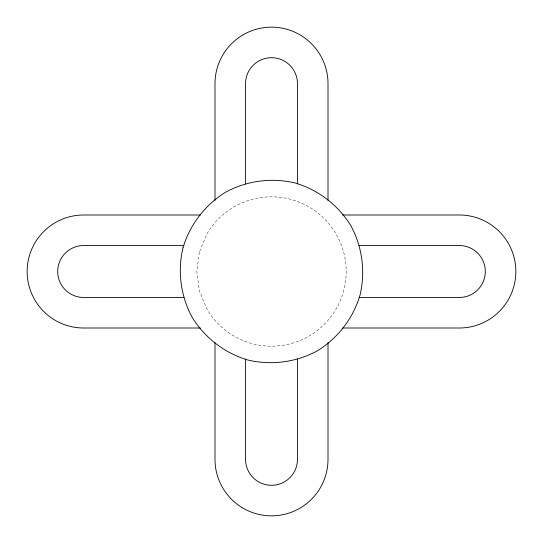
<?xml version="1.0" encoding="UTF-8"?>
<svg xmlns="http://www.w3.org/2000/svg" width="543" height="543" viewBox="0 0 543 543"><rect width="100%" height="100%" fill="white"/><g stroke="black" fill="none" stroke-linecap="round" stroke-linejoin="round"><path stroke-width="0.41" stroke-dasharray="2.71 2.04" d="M199.356 252.169L196.81 271.5L199.356 290.831L206.822 308.845A74.69 74.69 0 0 0 319.508 328.712A74.69 74.69 0 0 0 319.508 214.288A74.69 74.69 0 0 0 206.822 234.155L199.356 252.169"/><path stroke-width="0.81" d="M200.347 214.994L83.656 214.994A56.506 56.506 0 0 0 27.15 271.5A56.506 56.506 0 0 0 83.656 328.006L200.347 328.006M342.653 214.994L459.344 214.994A56.506 56.506 0 0 1 515.85 271.5A56.506 56.506 0 0 1 459.344 328.006L342.653 328.006M183.921 245.538L83.656 245.538A25.962 25.962 0 0 0 57.694 271.5A25.962 25.962 0 0 0 83.656 297.462L183.921 297.462M359.079 245.538L459.344 245.538A25.962 25.962 0 0 1 485.306 271.5A25.962 25.962 0 0 1 459.344 297.462L359.079 297.462M328.006 200.347L328.006 83.656A56.506 56.506 0 0 0 271.5 27.15A56.506 56.506 0 0 0 214.994 83.656L214.994 200.347M328.006 342.653L328.006 459.344A56.506 56.506 0 0 1 271.5 515.85A56.506 56.506 0 0 1 214.994 459.344L214.994 342.653M297.462 183.921L297.462 83.656A25.962 25.962 0 0 0 271.5 57.694A25.962 25.962 0 0 0 245.538 83.656L245.538 183.921M297.462 359.079L297.462 459.344A25.962 25.962 0 0 1 271.5 485.306A25.962 25.962 0 0 1 245.538 459.344L245.538 359.079M182.991 247.784C177.412 271.317 180.663 296.03 192.147 317.316C204.84 337.902 224.612 353.079 247.784 360.009C271.317 365.588 296.03 362.337 317.316 350.853C337.902 338.16 353.079 318.388 360.009 295.216C365.588 271.683 362.337 246.97 350.853 225.684C338.16 205.098 318.388 189.921 295.216 182.991C271.683 177.412 246.97 180.663 225.684 192.147C205.098 204.84 189.921 224.612 182.991 247.784"/></g></svg>
